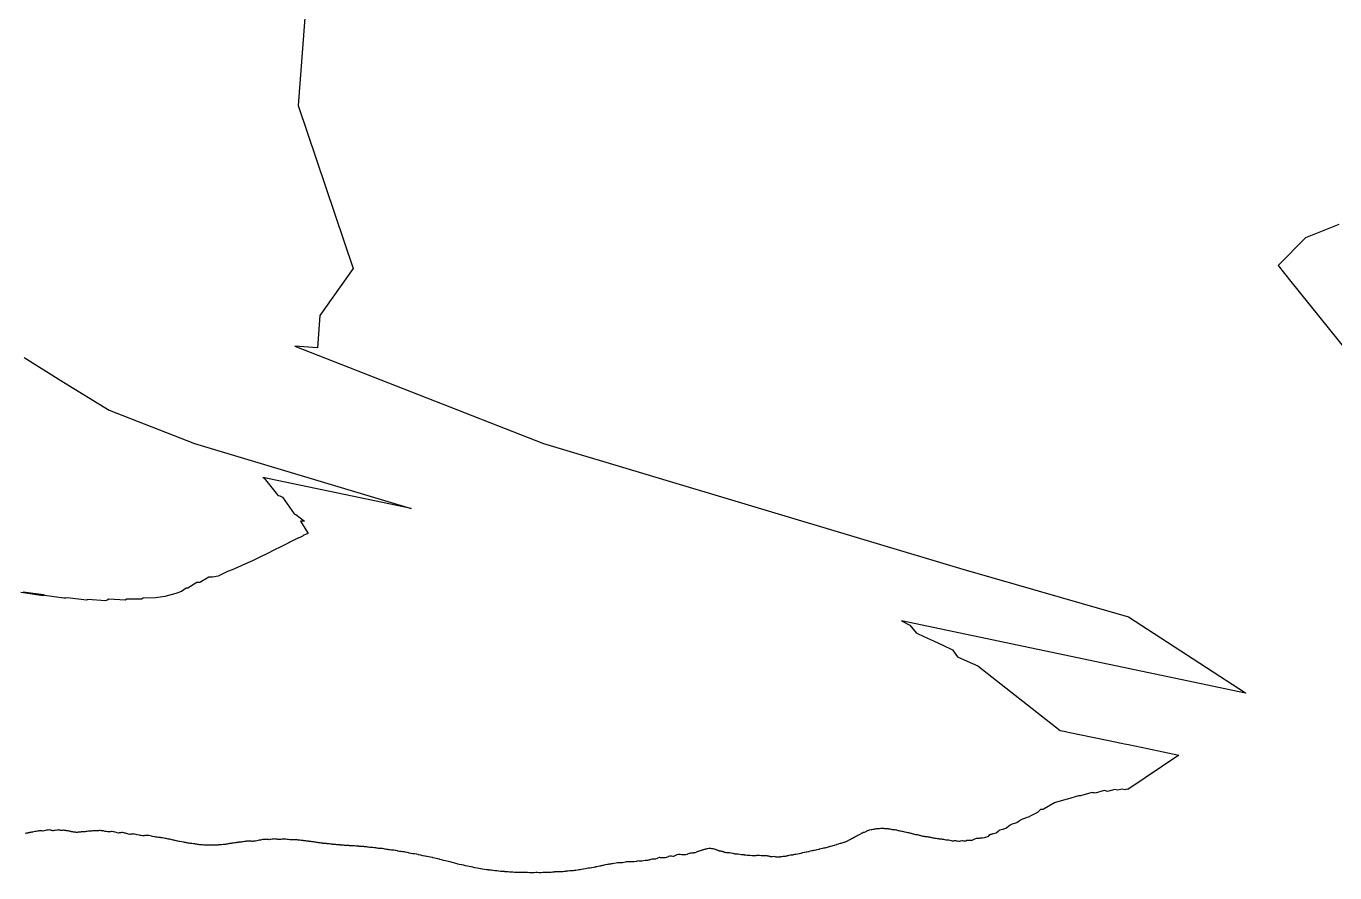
# Model space of a CAD drawing. Header units: metres. Extents: x 483462 to 484492, y 8428718 to 8429266.
# Drawn here: x 484197.2 to 484316.9, y 8428855.9 to 8428933.3 of the extents above; entities that cross this region are included whole.
import ezdxf

# ---------------------------------------------------------------- set-up
doc = ezdxf.new("R2010")
doc.units = ezdxf.units.M
doc.layers.add('C-TOPO-MAJR', color=9, linetype='Continuous')
doc.layers.add('C-TOPO-MINR', color=8, linetype='Continuous')

msp = doc.modelspace()

# ---------------------------------------------------------------- linework, layer by layer
at = {"layer": 'C-TOPO-MAJR', "color": 9, "linetype": 'Continuous', "lineweight": -3, "elevation": 1190, "flags": 128}
for points in [[(484197.06, 8428903), (484200.66, 8428900.76), (484204.83, 8428898.18), (484212.61, 8428895.14), (484232.43, 8428889.19), (484218.86, 8428892.04), (484219, 8428891.97), (484220.21, 8428890.45), (484220.31, 8428890.4), (484220.42, 8428890.35), (484220.54, 8428890.29), (484220.66, 8428890.24), (484221.74, 8428888.7), (484221.81, 8428888.67), (484221.89, 8428888.64), (484222.67, 8428888.03), (484222.3, 8428888.03), (484222.96, 8428886.99), (484223, 8428886.92), (484223, 8428886.91), (484222.98, 8428886.91), (484222.95, 8428886.89), (484222.84, 8428886.84), (484222.57, 8428886.72), (484222.55, 8428886.71), (484222.31, 8428886.59), (484222.09, 8428886.48), (484222.08, 8428886.48), (484222.08, 8428886.48), (484222.06, 8428886.47), (484221.34, 8428886.11), (484221.26, 8428886.07), (484220.33, 8428885.6), (484220.07, 8428885.47), (484219.18, 8428885.03), (484218.71, 8428884.8), (484217.92, 8428884.42), (484217.28, 8428884.13), (484216.57, 8428883.79), (484216.07, 8428883.58), (484215.65, 8428883.43), (484214.8, 8428883.02), (484214.28, 8428882.91), (484213.92, 8428882.91), (484213.12, 8428882.43), (484212.83, 8428882.44), (484212, 8428881.9), (484211.87, 8428881.9), (484211.44, 8428881.6), (484210.91, 8428881.42), (484209.9, 8428881.15), (484209.05, 8428881.04), (484207.92, 8428881), (484207.78, 8428880.91), (484206.44, 8428880.92), (484206.29, 8428880.83), (484204.78, 8428880.9), (484204.64, 8428880.81), (484204.49, 8428880.74), (484202.88, 8428880.87), (484202.74, 8428880.83), (484201, 8428881.02), (484200.86, 8428881.01), (484200.69, 8428881.01), (484198.91, 8428881.24), (484198.84, 8428881.33), (484198.81, 8428881.31), (484196.96, 8428881.54)], [(484196.98, 8428881.52), (484198.8, 8428881.25), (484198.55, 8428881.28), (484197.53, 8428881.41), (484196.74, 8428881.51)]]:
    msp.add_lwpolyline(points, dxfattribs=at)
at = {"layer": 'C-TOPO-MINR', "color": 8, "linetype": 'Continuous', "lineweight": -3, "flags": 128}
for points, elevation in [([(484223.3, 8428941.72), (484222.09, 8428926.04), (484227.13, 8428911.13), (484224.07, 8428906.85), (484223.88, 8428903.89), (484221.79, 8428904.03), (484244.53, 8428895.15), (484283.48, 8428883.46), (484283.49, 8428883.47), (484298.01, 8428879.29), (484308.7, 8428872.33), (484308.71, 8428872.31), (484277.25, 8428878.92), (484278.03, 8428878.54), (484278.6, 8428877.82), (484279.37, 8428877.46), (484280.17, 8428877.09), (484281.03, 8428876.69), (484281.92, 8428876.28), (484282.37, 8428875.64), (484283.27, 8428875.24), (484284.23, 8428874.82), (484291.76, 8428868.9), (484291.93, 8428868.87), (484292.13, 8428868.83), (484292.36, 8428868.78), (484292.63, 8428868.72), (484296.95, 8428867.83), (484297.06, 8428867.81), (484297.19, 8428867.78), (484297.38, 8428867.74), (484297.63, 8428867.69), (484298, 8428867.61), (484298.6, 8428867.49), (484299.73, 8428867.25), (484302.62, 8428866.65), (484302.62, 8428866.65), (484302.62, 8428866.65), (484302.62, 8428866.65), (484302.62, 8428866.65), (484302.62, 8428866.65), (484302.62, 8428866.65), (484302.62, 8428866.65), (484302.62, 8428866.65), (484302.62, 8428866.65), (484302.62, 8428866.65), (484302.62, 8428866.65), (484302.62, 8428866.65), (484302.62, 8428866.65), (484302.62, 8428866.65), (484302.62, 8428866.65), (484302.62, 8428866.65), (484302.62, 8428866.65), (484302.62, 8428866.65), (484302.62, 8428866.65), (484302.62, 8428866.65), (484297.96, 8428863.49), (484297.83, 8428863.52), (484297.67, 8428863.48), (484297.46, 8428863.53), (484297, 8428863.43), (484296.77, 8428863.49), (484296.1, 8428863.32), (484295.91, 8428863.37), (484295.79, 8428863.41), (484294.95, 8428863.18), (484294.86, 8428863.2), (484294.78, 8428863.21), (484294.68, 8428863.22), (484293.72, 8428862.94), (484293.62, 8428862.93), (484293.44, 8428862.92), (484292.44, 8428862.61), (484292.27, 8428862.6), (484291.34, 8428862.3), (484291.23, 8428862.29), (484290.3, 8428861.72), (484290.29, 8428861.72), (484290.21, 8428861.68), (484290.19, 8428861.68), (484290.18, 8428861.68), (484290.16, 8428861.68), (484290.14, 8428861.68), (484290.14, 8428861.68), (484290.14, 8428861.68), (484289.96, 8428861.68), (484289.69, 8428861.41), (484289.26, 8428861.18), (484289.25, 8428861.18), (484288.96, 8428861.03), (484288.92, 8428861.01), (484288.63, 8428860.9), (484288.58, 8428860.88), (484288.31, 8428860.78), (484288.27, 8428860.76), (484288.14, 8428860.71), (484288.1, 8428860.7), (484288.01, 8428860.62), (484287.79, 8428860.46), (484287.47, 8428860.35), (484287.29, 8428860.29), (484287.25, 8428860.27), (484287.07, 8428860.14), (484286.85, 8428859.98), (484286.57, 8428859.89), (484286.51, 8428859.86), (484286.36, 8428859.81), (484286.26, 8428859.79), (484286.15, 8428859.71), (484286.1, 8428859.65), (484285.91, 8428859.52), (484285.68, 8428859.46), (484285.61, 8428859.44), (484285.48, 8428859.4), (484285.38, 8428859.38), (484285.24, 8428859.29), (484285.17, 8428859.22), (484285.03, 8428859.14), (484284.89, 8428859.11), (484284.81, 8428859.09), (484284.67, 8428859.06), (484284.58, 8428859.05), (484284.45, 8428859.04), (484284.36, 8428859.02), (484284.23, 8428859.02), (484284.14, 8428859.01), (484284.08, 8428859.01), (484283.86, 8428858.94), (484283.8, 8428858.89), (484283.68, 8428858.85), (484283.56, 8428858.85), (484283.44, 8428858.85), (484283.37, 8428858.85), (484283.21, 8428858.83), (484283.16, 8428858.79), (484283.06, 8428858.77), (484282.96, 8428858.79), (484282.85, 8428858.8), (484282.79, 8428858.8), (484282.62, 8428858.78), (484282.58, 8428858.76), (484282.49, 8428858.75), (484282.39, 8428858.77), (484282.29, 8428858.79), (484282.23, 8428858.8), (484282.09, 8428858.81), (484282.06, 8428858.8), (484282.02, 8428858.79), (484281.92, 8428858.79), (484281.82, 8428858.81), (484281.72, 8428858.84), (484281.66, 8428858.85), (484281.56, 8428858.87), (484281.5, 8428858.87), (484281.48, 8428858.87), (484281.42, 8428858.86), (484281.39, 8428858.86), (484281.33, 8428858.87), (484281.23, 8428858.89), (484281.12, 8428858.92), (484281, 8428858.94), (484280.93, 8428858.96), (484280.84, 8428858.96), (484280.8, 8428858.97), (484280.72, 8428858.97), (484280.68, 8428858.98), (484280.6, 8428858.99), (484280.54, 8428859), (484280.46, 8428859.01), (484280.32, 8428859.03), (484280.23, 8428859.05), (484280.15, 8428859.06), (484280.07, 8428859.08), (484280.02, 8428859.09), (484279.94, 8428859.11), (484279.89, 8428859.12), (484279.81, 8428859.13), (484279.72, 8428859.15), (484279.64, 8428859.16), (484279.57, 8428859.17), (484279.42, 8428859.19), (484279.35, 8428859.2), (484279.25, 8428859.22), (484279.17, 8428859.24), (484279.11, 8428859.25), (484279.03, 8428859.28), (484278.97, 8428859.29), (484278.9, 8428859.31), (484278.81, 8428859.33), (484278.71, 8428859.35), (484278.57, 8428859.37), (484278.48, 8428859.39), (484278.38, 8428859.41), (484278.31, 8428859.43), (484278.24, 8428859.45), (484278.17, 8428859.47), (484278.1, 8428859.49), (484278.02, 8428859.51), (484277.95, 8428859.53), (484277.83, 8428859.55), (484277.75, 8428859.57), (484277.67, 8428859.58), (484277.55, 8428859.61), (484277.48, 8428859.62), (484277.36, 8428859.65), (484277.29, 8428859.66), (484277.18, 8428859.68), (484277.12, 8428859.7), (484277.04, 8428859.71), (484276.97, 8428859.73), (484276.9, 8428859.75), (484276.82, 8428859.77), (484276.77, 8428859.78), (484276.68, 8428859.8), (484276.62, 8428859.81), (484276.5, 8428859.82), (484276.44, 8428859.83), (484276.35, 8428859.85), (484276.3, 8428859.86), (484276.23, 8428859.87), (484276.16, 8428859.88), (484276.09, 8428859.89), (484276.04, 8428859.9), (484275.96, 8428859.9), (484275.9, 8428859.91), (484275.78, 8428859.92), (484275.73, 8428859.92), (484275.65, 8428859.93), (484275.58, 8428859.93), (484275.51, 8428859.93), (484275.44, 8428859.93), (484275.37, 8428859.93), (484275.23, 8428859.92), (484275.18, 8428859.92), (484275.13, 8428859.92), (484275, 8428859.91), (484274.93, 8428859.9), (484274.86, 8428859.89), (484274.79, 8428859.87), (484274.73, 8428859.86), (484274.68, 8428859.85), (484274.54, 8428859.82), (484274.49, 8428859.81), (484274.36, 8428859.79), (484274.3, 8428859.77), (484274.25, 8428859.75), (484274.18, 8428859.73), (484274.13, 8428859.71), (484274.07, 8428859.68), (484274.02, 8428859.66), (484273.98, 8428859.64), (484273.93, 8428859.61), (484273.83, 8428859.58), (484273.79, 8428859.56), (484273.69, 8428859.52), (484273.64, 8428859.51), (484273.58, 8428859.47), (484273.54, 8428859.45), (484273.51, 8428859.43), (484273.44, 8428859.39), (484273.38, 8428859.36), (484273.34, 8428859.34), (484273.24, 8428859.29), (484273.2, 8428859.27), (484273.15, 8428859.24), (484273.06, 8428859.19), (484273.01, 8428859.16), (484272.96, 8428859.13), (484272.89, 8428859.09), (484272.85, 8428859.07), (484272.77, 8428859.02), (484272.74, 8428859.01), (484272.67, 8428858.97), (484272.6, 8428858.94), (484272.54, 8428858.91), (484272.47, 8428858.87), (484272.38, 8428858.83), (484272.35, 8428858.81), (484272.31, 8428858.79), (484272.28, 8428858.78), (484272.18, 8428858.73), (484272.11, 8428858.7), (484272.03, 8428858.67), (484271.96, 8428858.65), (484271.88, 8428858.62), (484271.81, 8428858.6), (484271.71, 8428858.57), (484271.64, 8428858.55), (484271.53, 8428858.52), (484271.49, 8428858.51), (484271.38, 8428858.47), (484271.34, 8428858.46), (484271.31, 8428858.44), (484271.17, 8428858.4), (484271.12, 8428858.38), (484270.99, 8428858.35), (484270.9, 8428858.33), (484270.76, 8428858.3), (484270.71, 8428858.29), (484270.57, 8428858.24), (484270.54, 8428858.24), (484270.51, 8428858.23), (484270.37, 8428858.18), (484270.31, 8428858.17), (484270.21, 8428858.15), (484270.12, 8428858.13), (484270.02, 8428858.11), (484269.92, 8428858.09), (484269.87, 8428858.08), (484269.74, 8428858.04), (484269.72, 8428858.03), (484269.69, 8428858.02), (484269.56, 8428857.99), (484269.52, 8428857.98), (484269.41, 8428857.95), (484269.29, 8428857.93), (484269.22, 8428857.92), (484269.12, 8428857.9), (484269.07, 8428857.89), (484268.95, 8428857.85), (484268.93, 8428857.85), (484268.81, 8428857.82), (484268.79, 8428857.81), (484268.75, 8428857.8), (484268.6, 8428857.77), (484268.54, 8428857.76), (484268.39, 8428857.73), (484268.35, 8428857.73), (484268.23, 8428857.7), (484268.22, 8428857.7), (484268.1, 8428857.67), (484268.08, 8428857.66), (484268.06, 8428857.66), (484267.93, 8428857.63), (484267.89, 8428857.63), (484267.76, 8428857.6), (484267.74, 8428857.6), (484267.6, 8428857.57), (484267.59, 8428857.57), (484267.48, 8428857.55), (484267.47, 8428857.55), (484267.38, 8428857.53), (484267.36, 8428857.53), (484267.28, 8428857.51), (484267.25, 8428857.51), (484267.12, 8428857.49), (484267.11, 8428857.49), (484267.1, 8428857.49), (484266.97, 8428857.47), (484266.95, 8428857.47), (484266.86, 8428857.45), (484266.79, 8428857.43), (484266.76, 8428857.42), (484266.7, 8428857.41), (484266.64, 8428857.39), (484266.62, 8428857.39), (484266.61, 8428857.38), (484266.46, 8428857.37), (484266.45, 8428857.37), (484266.44, 8428857.37), (484266.29, 8428857.36), (484266.28, 8428857.35), (484266.21, 8428857.34), (484266.15, 8428857.33), (484266.14, 8428857.33), (484266.12, 8428857.32), (484266.05, 8428857.32), (484265.97, 8428857.31), (484265.95, 8428857.31), (484265.88, 8428857.32), (484265.86, 8428857.32), (484265.79, 8428857.33), (484265.78, 8428857.33), (484265.76, 8428857.33), (484265.71, 8428857.35), (484265.65, 8428857.37), (484265.64, 8428857.37), (484265.47, 8428857.36), (484265.45, 8428857.36), (484265.29, 8428857.36), (484265.27, 8428857.36), (484265.26, 8428857.36), (484265.25, 8428857.37), (484265.19, 8428857.38), (484265.13, 8428857.4), (484265.12, 8428857.4), (484265.05, 8428857.42), (484264.97, 8428857.43), (484264.95, 8428857.43), (484264.81, 8428857.43), (484264.8, 8428857.44), (484264.78, 8428857.44), (484264.64, 8428857.44), (484264.61, 8428857.44), (484264.53, 8428857.44), (484264.45, 8428857.44), (484264.43, 8428857.44), (484264.42, 8428857.44), (484264.28, 8428857.46), (484264.27, 8428857.46), (484264.14, 8428857.47), (484264.12, 8428857.47), (484264.04, 8428857.46), (484264.01, 8428857.46), (484263.93, 8428857.45), (484263.84, 8428857.44), (484263.82, 8428857.44), (484263.72, 8428857.43), (484263.7, 8428857.43), (484263.58, 8428857.45), (484263.57, 8428857.45), (484263.56, 8428857.45), (484263.43, 8428857.47), (484263.4, 8428857.47), (484263.29, 8428857.47), (484263.18, 8428857.47), (484263.15, 8428857.47), (484263.14, 8428857.47), (484263.03, 8428857.49), (484263.02, 8428857.49), (484262.9, 8428857.51), (484262.86, 8428857.52), (484262.75, 8428857.52), (484262.64, 8428857.53), (484262.6, 8428857.53), (484262.59, 8428857.53), (484262.48, 8428857.55), (484262.47, 8428857.55), (484262.34, 8428857.58), (484262.32, 8428857.58), (484262.19, 8428857.59), (484262.16, 8428857.59), (484262.02, 8428857.6), (484262, 8428857.6), (484261.99, 8428857.61), (484261.86, 8428857.64), (484261.84, 8428857.64), (484261.83, 8428857.65), (484261.7, 8428857.68), (484261.66, 8428857.68), (484261.53, 8428857.7), (484261.42, 8428857.7), (484261.38, 8428857.71), (484261.28, 8428857.72), (484261.23, 8428857.72), (484261.13, 8428857.74), (484261.09, 8428857.74), (484261.08, 8428857.74), (484260.97, 8428857.79), (484260.96, 8428857.79), (484260.88, 8428857.83), (484260.81, 8428857.83), (484260.79, 8428857.84), (484260.73, 8428857.85), (484260.7, 8428857.85), (484260.65, 8428857.86), (484260.63, 8428857.87), (484260.58, 8428857.88), (484260.56, 8428857.89), (484260.53, 8428857.9), (484260.51, 8428857.91), (484260.47, 8428857.93), (484260.46, 8428857.93), (484260.39, 8428857.96), (484260.37, 8428857.97), (484260.36, 8428857.97), (484260.26, 8428858.01), (484260.25, 8428858.02), (484260.15, 8428858.05), (484260.13, 8428858.05), (484260.05, 8428858.07), (484260.03, 8428858.07), (484259.99, 8428858.08), (484259.95, 8428858.09), (484259.92, 8428858.09), (484259.83, 8428858.1), (484259.81, 8428858.1), (484259.79, 8428858.1), (484259.66, 8428858.11), (484259.64, 8428858.1), (484259.51, 8428858.08), (484259.48, 8428858.08), (484259.39, 8428858.06), (484259.36, 8428858.05), (484259.32, 8428858.04), (484259.27, 8428858.03), (484259.24, 8428858.02), (484259.16, 8428858), (484259.13, 8428857.99), (484259.1, 8428857.98), (484258.96, 8428857.94), (484258.93, 8428857.93), (484258.84, 8428857.9), (484258.77, 8428857.87), (484258.74, 8428857.86), (484258.68, 8428857.83), (484258.65, 8428857.82), (484258.58, 8428857.79), (484258.5, 8428857.76), (484258.46, 8428857.75), (484258.38, 8428857.72), (484258.34, 8428857.71), (484258.25, 8428857.7), (484258.21, 8428857.69), (484258.12, 8428857.68), (484258.08, 8428857.68), (484257.98, 8428857.68), (484257.88, 8428857.64), (484257.84, 8428857.64), (484257.68, 8428857.58), (484257.66, 8428857.57), (484257.53, 8428857.53), (484257.51, 8428857.52), (484257.49, 8428857.52), (484257.46, 8428857.52), (484257.34, 8428857.52), (484257.31, 8428857.52), (484257.18, 8428857.53), (484257.15, 8428857.54), (484257.03, 8428857.55), (484257, 8428857.56), (484256.87, 8428857.56), (484256.74, 8428857.52), (484256.72, 8428857.52), (484256.55, 8428857.44), (484256.53, 8428857.44), (484256.4, 8428857.39), (484256.39, 8428857.38), (484256.37, 8428857.38), (484256.34, 8428857.39), (484256.22, 8428857.4), (484256.1, 8428857.41), (484256.08, 8428857.41), (484255.96, 8428857.37), (484255.94, 8428857.36), (484255.77, 8428857.29), (484255.76, 8428857.28), (484255.74, 8428857.28), (484255.64, 8428857.24), (484255.62, 8428857.24), (484255.52, 8428857.25), (484255.43, 8428857.26), (484255.41, 8428857.26), (484255.33, 8428857.26), (484255.32, 8428857.26), (484255.24, 8428857.26), (484255.23, 8428857.26), (484255.17, 8428857.27), (484255.11, 8428857.27), (484255.1, 8428857.27), (484254.94, 8428857.21), (484254.93, 8428857.2), (484254.92, 8428857.2), (484254.76, 8428857.13), (484254.75, 8428857.13), (484254.74, 8428857.13), (484254.68, 8428857.13), (484254.61, 8428857.13), (484254.6, 8428857.13), (484254.53, 8428857.13), (484254.44, 8428857.12), (484254.43, 8428857.12), (484254.34, 8428857.09), (484254.33, 8428857.09), (484254.33, 8428857.09), (484254.23, 8428857.06), (484254.22, 8428857.05), (484254.12, 8428857.04), (484254.04, 8428857.02), (484254.03, 8428857.02), (484253.94, 8428857.01), (484253.93, 8428857.01), (484253.84, 8428857.01), (484253.83, 8428857.01), (484253.68, 8428856.97), (484253.67, 8428856.97), (484253.52, 8428856.94), (484253.51, 8428856.94), (484253.44, 8428856.94), (484253.44, 8428856.94), (484253.36, 8428856.95), (484253.36, 8428856.95), (484253.29, 8428856.96), (484253.22, 8428856.97), (484253.21, 8428856.97), (484253.02, 8428856.93), (484253.01, 8428856.92), (484252.81, 8428856.88), (484252.72, 8428856.89), (484252.71, 8428856.88), (484252.62, 8428856.89), (484252.61, 8428856.89), (484252.61, 8428856.89), (484252.51, 8428856.9), (484252.51, 8428856.9), (484252.41, 8428856.9), (484252.41, 8428856.9), (484252.41, 8428856.9), (484252.3, 8428856.9), (484252.29, 8428856.9), (484252.18, 8428856.9), (484252.06, 8428856.88), (484252.05, 8428856.87), (484251.86, 8428856.83), (484251.74, 8428856.8), (484251.73, 8428856.8), (484251.62, 8428856.8), (484251.62, 8428856.8), (484251.62, 8428856.8), (484251.61, 8428856.8), (484251.5, 8428856.81), (484251.5, 8428856.81), (484251.4, 8428856.81), (484251.39, 8428856.81), (484251.29, 8428856.8), (484251.16, 8428856.78), (484250.96, 8428856.73), (484250.96, 8428856.73), (484250.84, 8428856.7), (484250.84, 8428856.7), (484250.75, 8428856.7), (484250.75, 8428856.7), (484250.66, 8428856.69), (484250.66, 8428856.69), (484250.66, 8428856.69), (484250.58, 8428856.68), (484250.58, 8428856.68), (484250.5, 8428856.67), (484250.5, 8428856.67), (484250.44, 8428856.66), (484250.44, 8428856.66), (484250.38, 8428856.64), (484250.38, 8428856.64), (484250.18, 8428856.6), (484250.18, 8428856.6), (484250.18, 8428856.6), (484249.98, 8428856.56), (484249.98, 8428856.56), (484249.92, 8428856.54), (484249.92, 8428856.54), (484249.86, 8428856.52), (484249.78, 8428856.51), (484249.78, 8428856.51), (484249.7, 8428856.49), (484249.69, 8428856.49), (484249.54, 8428856.46), (484249.54, 8428856.46), (484249.54, 8428856.46), (484249.39, 8428856.43), (484249.38, 8428856.43), (484249.3, 8428856.42), (484249.29, 8428856.41), (484249.21, 8428856.4), (484249.09, 8428856.38), (484249.09, 8428856.38), (484248.94, 8428856.35), (484248.92, 8428856.35), (484248.77, 8428856.32), (484248.76, 8428856.32), (484248.76, 8428856.32), (484248.62, 8428856.3), (484248.61, 8428856.3), (484248.61, 8428856.3), (484248.49, 8428856.27), (484248.49, 8428856.27), (484248.48, 8428856.27), (484248.36, 8428856.25), (484248.19, 8428856.22), (484248.17, 8428856.22), (484248, 8428856.19), (484247.99, 8428856.19), (484247.89, 8428856.17), (484247.88, 8428856.17), (484247.87, 8428856.17), (484247.77, 8428856.16), (484247.75, 8428856.15), (484247.64, 8428856.14), (484247.49, 8428856.11), (484247.45, 8428856.11), (484247.34, 8428856.09), (484247.23, 8428856.08), (484247.21, 8428856.08), (484247.1, 8428856.07), (484247.09, 8428856.07), (484247.08, 8428856.06), (484246.95, 8428856.06), (484246.94, 8428856.06), (484246.93, 8428856.06), (484246.78, 8428856.05), (484246.76, 8428856.04), (484246.63, 8428856.03), (484246.58, 8428856.02), (484246.43, 8428856), (484246.31, 8428855.98), (484246.29, 8428855.98), (484246.17, 8428855.98), (484246.16, 8428855.98), (484246.04, 8428855.97), (484246.03, 8428855.97), (484246.02, 8428855.97), (484245.88, 8428855.98), (484245.87, 8428855.97), (484245.7, 8428855.97), (484245.67, 8428855.97), (484245.54, 8428855.96), (484245.5, 8428855.95), (484245.35, 8428855.93), (484245.22, 8428855.92), (484245.18, 8428855.92), (484245.06, 8428855.92), (484245.05, 8428855.92), (484244.93, 8428855.92), (484244.91, 8428855.92), (484244.79, 8428855.92), (484244.76, 8428855.92), (484244.63, 8428855.91), (484244.58, 8428855.91), (484244.46, 8428855.9), (484244.32, 8428855.89), (484244.29, 8428855.89), (484244.15, 8428855.89), (484244.13, 8428855.89), (484243.99, 8428855.9), (484243.97, 8428855.9), (484243.85, 8428855.9), (484243.82, 8428855.9), (484243.65, 8428855.89), (484243.61, 8428855.89), (484243.44, 8428855.88), (484243.41, 8428855.88), (484243.26, 8428855.89), (484243.24, 8428855.89), (484243.08, 8428855.9), (484243.06, 8428855.9), (484243.04, 8428855.9), (484242.91, 8428855.9), (484242.88, 8428855.9), (484242.73, 8428855.9), (484242.7, 8428855.9), (484242.56, 8428855.9), (484242.54, 8428855.9), (484242.41, 8428855.9), (484242.28, 8428855.9), (484242.26, 8428855.9), (484242.24, 8428855.9), (484242.1, 8428855.91), (484242.08, 8428855.91), (484241.9, 8428855.92), (484241.88, 8428855.92), (484241.74, 8428855.93), (484241.72, 8428855.93), (484241.7, 8428855.93), (484241.58, 8428855.94), (484241.46, 8428855.94), (484241.43, 8428855.95), (484241.31, 8428855.96), (484241.29, 8428855.96), (484241.15, 8428855.97), (484241.13, 8428855.97), (484241, 8428855.98), (484240.98, 8428855.98), (484240.96, 8428855.99), (484240.78, 8428856), (484240.76, 8428856), (484240.61, 8428856.02), (484240.59, 8428856.02), (484240.44, 8428856.04), (484240.41, 8428856.04), (484240.27, 8428856.06), (484240.25, 8428856.06), (484240.11, 8428856.07), (484240.09, 8428856.08), (484239.92, 8428856.1), (484239.9, 8428856.1), (484239.88, 8428856.1), (484239.73, 8428856.12), (484239.7, 8428856.12), (484239.52, 8428856.14), (484239.49, 8428856.15), (484239.32, 8428856.17), (484239.15, 8428856.2), (484239.12, 8428856.2), (484238.95, 8428856.23), (484238.93, 8428856.23), (484238.8, 8428856.26), (484238.78, 8428856.26), (484238.63, 8428856.28), (484238.62, 8428856.28), (484238.61, 8428856.28), (484238.47, 8428856.31), (484238.46, 8428856.31), (484238.27, 8428856.35), (484238.26, 8428856.35), (484238.25, 8428856.35), (484238.06, 8428856.39), (484237.91, 8428856.42), (484237.89, 8428856.42), (484237.73, 8428856.46), (484237.72, 8428856.46), (484237.57, 8428856.49), (484237.57, 8428856.49), (484237.4, 8428856.53), (484237.4, 8428856.53), (484237.23, 8428856.57), (484237.22, 8428856.57), (484237.05, 8428856.61), (484237.04, 8428856.61), (484236.83, 8428856.66), (484236.68, 8428856.69), (484236.66, 8428856.7), (484236.66, 8428856.7), (484236.66, 8428856.7), (484236.5, 8428856.74), (484236.34, 8428856.79), (484236.33, 8428856.79), (484236.17, 8428856.83), (484236.17, 8428856.84), (484236.01, 8428856.88), (484236, 8428856.88), (484235.83, 8428856.92), (484235.82, 8428856.92), (484235.82, 8428856.93), (484235.58, 8428856.98), (484235.58, 8428856.98), (484235.4, 8428857.02), (484235.39, 8428857.02), (484235.23, 8428857.07), (484235.21, 8428857.07), (484235.05, 8428857.11), (484235.03, 8428857.12), (484234.86, 8428857.16), (484234.85, 8428857.16), (484234.83, 8428857.17), (484234.61, 8428857.22), (484234.59, 8428857.22), (484234.41, 8428857.26), (484234.39, 8428857.27), (484234.21, 8428857.31), (484234.18, 8428857.32), (484234.01, 8428857.35), (484233.88, 8428857.38), (484233.84, 8428857.38), (484233.71, 8428857.41), (484233.67, 8428857.41), (484233.52, 8428857.44), (484233.5, 8428857.44), (484233.33, 8428857.49), (484233.3, 8428857.49), (484233.11, 8428857.54), (484233.08, 8428857.55), (484232.92, 8428857.58), (484232.88, 8428857.59), (484232.75, 8428857.61), (484232.63, 8428857.62), (484232.57, 8428857.63), (484232.44, 8428857.65), (484232.4, 8428857.66), (484232.25, 8428857.69), (484232.22, 8428857.7), (484232.06, 8428857.74), (484232.03, 8428857.75), (484231.88, 8428857.78), (484231.83, 8428857.79), (484231.7, 8428857.8), (484231.64, 8428857.81), (484231.52, 8428857.82), (484231.39, 8428857.84), (484231.35, 8428857.84), (484231.21, 8428857.87), (484231.18, 8428857.88), (484231.15, 8428857.89), (484231.02, 8428857.92), (484230.97, 8428857.93), (484230.84, 8428857.95), (484230.71, 8428857.97), (484230.63, 8428857.97), (484230.51, 8428857.98), (484230.4, 8428857.99), (484230.35, 8428858), (484230.32, 8428858.01), (484230.22, 8428858.03), (484230.19, 8428858.03), (484230.09, 8428858.06), (484230.03, 8428858.06), (484229.93, 8428858.08), (484229.81, 8428858.1), (484229.71, 8428858.1), (484229.59, 8428858.11), (484229.5, 8428858.12), (484229.45, 8428858.12), (484229.34, 8428858.14), (484229.32, 8428858.15), (484229.3, 8428858.15), (484229.19, 8428858.17), (484229.14, 8428858.18), (484229.04, 8428858.18), (484228.92, 8428858.19), (484228.82, 8428858.2), (484228.72, 8428858.21), (484228.66, 8428858.21), (484228.54, 8428858.23), (484228.51, 8428858.23), (484228.48, 8428858.23), (484228.38, 8428858.25), (484228.36, 8428858.25), (484228.26, 8428858.26), (484228.24, 8428858.26), (484228.15, 8428858.27), (484228.09, 8428858.28), (484228, 8428858.28), (484227.9, 8428858.29), (484227.78, 8428858.3), (484227.69, 8428858.3), (484227.64, 8428858.31), (484227.55, 8428858.31), (484227.53, 8428858.32), (484227.51, 8428858.32), (484227.43, 8428858.32), (484227.38, 8428858.33), (484227.24, 8428858.34), (484227.14, 8428858.34), (484227.01, 8428858.35), (484226.92, 8428858.36), (484226.87, 8428858.36), (484226.79, 8428858.36), (484226.77, 8428858.37), (484226.75, 8428858.37), (484226.66, 8428858.37), (484226.64, 8428858.37), (484226.61, 8428858.38), (484226.52, 8428858.38), (484226.47, 8428858.39), (484226.35, 8428858.39), (484226.26, 8428858.4), (484226.13, 8428858.41), (484226.07, 8428858.41), (484225.96, 8428858.42), (484225.93, 8428858.43), (484225.9, 8428858.43), (484225.79, 8428858.44), (484225.74, 8428858.44), (484225.63, 8428858.45), (484225.55, 8428858.46), (484225.44, 8428858.47), (484225.39, 8428858.47), (484225.28, 8428858.48), (484225.25, 8428858.49), (484225.22, 8428858.49), (484225.12, 8428858.5), (484225.07, 8428858.51), (484224.95, 8428858.52), (484224.86, 8428858.53), (484224.74, 8428858.54), (484224.68, 8428858.55), (484224.59, 8428858.56), (484224.54, 8428858.57), (484224.44, 8428858.58), (484224.4, 8428858.58), (484224.36, 8428858.59), (484224.27, 8428858.6), (484224.2, 8428858.61), (484224.1, 8428858.62), (484224.04, 8428858.63), (484223.95, 8428858.64), (484223.87, 8428858.66), (484223.78, 8428858.67), (484223.69, 8428858.69), (484223.62, 8428858.7), (484223.53, 8428858.71), (484223.47, 8428858.71), (484223.34, 8428858.73), (484223.28, 8428858.74), (484223.19, 8428858.75), (484223.12, 8428858.76), (484223.05, 8428858.77), (484222.96, 8428858.78), (484222.88, 8428858.79), (484222.8, 8428858.8), (484222.71, 8428858.81), (484222.63, 8428858.82), (484222.55, 8428858.83), (484222.46, 8428858.84), (484222.39, 8428858.85), (484222.26, 8428858.87), (484222.19, 8428858.87), (484222.09, 8428858.88), (484222.04, 8428858.89), (484221.95, 8428858.89), (484221.88, 8428858.9), (484221.79, 8428858.9), (484221.72, 8428858.91), (484221.62, 8428858.91), (484221.53, 8428858.91), (484221.42, 8428858.91), (484221.33, 8428858.91), (484221.23, 8428858.92), (484221.16, 8428858.92), (484221.09, 8428858.93), (484220.96, 8428858.95), (484220.9, 8428858.95), (484220.79, 8428858.96), (484220.72, 8428858.96), (484220.62, 8428858.95), (484220.52, 8428858.94), (484220.42, 8428858.94), (484220.35, 8428858.93), (484220.25, 8428858.94), (484220.19, 8428858.95), (484220.12, 8428858.96), (484220, 8428858.97), (484219.9, 8428858.98), (484219.82, 8428858.97), (484219.72, 8428858.96), (484219.61, 8428858.94), (484219.51, 8428858.92), (484219.44, 8428858.91), (484219.38, 8428858.92), (484219.29, 8428858.92), (484219.23, 8428858.93), (484219.12, 8428858.94), (484219.06, 8428858.93), (484218.97, 8428858.94), (484218.86, 8428858.92), (484218.76, 8428858.9), (484218.65, 8428858.88), (484218.55, 8428858.86), (484218.44, 8428858.83), (484218.33, 8428858.81), (484218.21, 8428858.79), (484218.11, 8428858.77), (484218.02, 8428858.77), (484217.96, 8428858.76), (484217.91, 8428858.76), (484217.82, 8428858.77), (484217.78, 8428858.77), (484217.75, 8428858.78), (484217.67, 8428858.78), (484217.64, 8428858.78), (484217.55, 8428858.79), (484217.46, 8428858.79), (484217.39, 8428858.78), (484217.31, 8428858.76), (484217.21, 8428858.74), (484217.08, 8428858.72), (484217, 8428858.71), (484216.93, 8428858.69), (484216.83, 8428858.69), (484216.79, 8428858.68), (484216.76, 8428858.68), (484216.68, 8428858.68), (484216.65, 8428858.67), (484216.62, 8428858.67), (484216.55, 8428858.66), (484216.47, 8428858.65), (484216.39, 8428858.64), (484216.31, 8428858.62), (484216.18, 8428858.61), (484216.05, 8428858.59), (484215.97, 8428858.58), (484215.9, 8428858.57), (484215.83, 8428858.55), (484215.81, 8428858.55), (484215.73, 8428858.53), (484215.71, 8428858.53), (484215.69, 8428858.52), (484215.62, 8428858.51), (484215.6, 8428858.5), (484215.53, 8428858.5), (484215.45, 8428858.48), (484215.36, 8428858.47), (484215.23, 8428858.46), (484215.09, 8428858.45), (484214.99, 8428858.45), (484214.92, 8428858.44), (484214.84, 8428858.43), (484214.81, 8428858.43), (484214.79, 8428858.42), (484214.71, 8428858.41), (484214.63, 8428858.41), (484214.53, 8428858.41), (484214.38, 8428858.41), (484214.25, 8428858.41), (484214.13, 8428858.41), (484214.05, 8428858.41), (484213.95, 8428858.4), (484213.92, 8428858.4), (484213.82, 8428858.4), (484213.79, 8428858.4), (484213.72, 8428858.41), (484213.62, 8428858.41), (484213.49, 8428858.42), (484213.37, 8428858.43), (484213.27, 8428858.44), (484213.2, 8428858.44), (484213.1, 8428858.45), (484213.08, 8428858.45), (484212.98, 8428858.46), (484212.96, 8428858.47), (484212.93, 8428858.47), (484212.9, 8428858.48), (484212.81, 8428858.49), (484212.72, 8428858.51), (484212.64, 8428858.52), (484212.53, 8428858.54), (484212.38, 8428858.55), (484212.24, 8428858.57), (484212.13, 8428858.59), (484212.05, 8428858.6), (484211.96, 8428858.62), (484211.93, 8428858.63), (484211.9, 8428858.63), (484211.81, 8428858.66), (484211.72, 8428858.67), (484211.61, 8428858.69), (484211.46, 8428858.72), (484211.29, 8428858.74), (484211.18, 8428858.76), (484211.09, 8428858.79), (484210.99, 8428858.8), (484210.96, 8428858.81), (484210.87, 8428858.84), (484210.84, 8428858.84), (484210.75, 8428858.87), (484210.71, 8428858.87), (484210.67, 8428858.88), (484210.58, 8428858.9), (484210.47, 8428858.92), (484210.37, 8428858.95), (484210.23, 8428858.97), (484210.03, 8428859.01), (484209.93, 8428859.03), (484209.83, 8428859.05), (484209.71, 8428859.07), (484209.62, 8428859.08), (484209.58, 8428859.09), (484209.53, 8428859.1), (484209.43, 8428859.11), (484209.38, 8428859.11), (484209.33, 8428859.12), (484209.22, 8428859.13), (484209.1, 8428859.15), (484209, 8428859.17), (484208.79, 8428859.22), (484208.68, 8428859.25), (484208.58, 8428859.26), (484208.45, 8428859.29), (484208.35, 8428859.3), (484208.25, 8428859.29), (484208.2, 8428859.29), (484208.15, 8428859.29), (484208.07, 8428859.29), (484208.02, 8428859.28), (484207.94, 8428859.28), (484207.88, 8428859.27), (484207.75, 8428859.3), (484207.68, 8428859.3), (484207.59, 8428859.32), (484207.38, 8428859.37), (484207.29, 8428859.39), (484207.15, 8428859.42), (484207.07, 8428859.44), (484206.99, 8428859.43), (484206.92, 8428859.42), (484206.85, 8428859.42), (484206.78, 8428859.41), (484206.7, 8428859.4), (484206.58, 8428859.43), (484206.51, 8428859.45), (484206.31, 8428859.5), (484206.24, 8428859.52), (484206.16, 8428859.53), (484206.04, 8428859.56), (484205.96, 8428859.56), (484205.89, 8428859.54), (484205.81, 8428859.53), (484205.74, 8428859.53), (484205.67, 8428859.52), (484205.56, 8428859.54), (484205.5, 8428859.56), (484205.33, 8428859.6), (484205.27, 8428859.62), (484205.21, 8428859.63), (484205.1, 8428859.65), (484205.03, 8428859.65), (484204.96, 8428859.64), (484204.88, 8428859.63), (484204.81, 8428859.62), (484204.73, 8428859.63), (484204.67, 8428859.63), (484204.55, 8428859.65), (484204.47, 8428859.67), (484204.37, 8428859.69), (484204.31, 8428859.71), (484204.27, 8428859.71), (484204.16, 8428859.73), (484204.12, 8428859.74), (484204.07, 8428859.73), (484203.99, 8428859.74), (484203.92, 8428859.74), (484203.84, 8428859.73), (484203.77, 8428859.72), (484203.71, 8428859.71), (484203.59, 8428859.71), (484203.54, 8428859.71), (484203.49, 8428859.71), (484203.37, 8428859.71), (484203.31, 8428859.71), (484203.22, 8428859.7), (484203.16, 8428859.7), (484203.08, 8428859.69), (484202.99, 8428859.68), (484202.94, 8428859.68), (484202.82, 8428859.67), (484202.77, 8428859.66), (484202.73, 8428859.65), (484202.62, 8428859.64), (484202.58, 8428859.63), (484202.5, 8428859.62), (484202.43, 8428859.62), (484202.38, 8428859.62), (484202.33, 8428859.62), (484202.26, 8428859.62), (484202.19, 8428859.61), (484202.15, 8428859.6), (484202.06, 8428859.59), (484202.03, 8428859.59), (484202, 8428859.59), (484201.93, 8428859.58), (484201.9, 8428859.58), (484201.83, 8428859.58), (484201.8, 8428859.58), (484201.74, 8428859.59), (484201.71, 8428859.6), (484201.65, 8428859.61), (484201.57, 8428859.61), (484201.51, 8428859.62), (484201.46, 8428859.62), (484201.38, 8428859.63), (484201.34, 8428859.65), (484201.29, 8428859.66), (484201.26, 8428859.67), (484201.21, 8428859.68), (484201.19, 8428859.69), (484201.17, 8428859.69), (484201.12, 8428859.71), (484201.1, 8428859.71), (484201.07, 8428859.72), (484201.01, 8428859.72), (484200.98, 8428859.73), (484200.91, 8428859.73), (484200.85, 8428859.74), (484200.8, 8428859.76), (484200.75, 8428859.76), (484200.68, 8428859.78), (484200.64, 8428859.77), (484200.55, 8428859.76), (484200.51, 8428859.76), (484200.41, 8428859.75), (484200.37, 8428859.76), (484200.32, 8428859.77), (484200.27, 8428859.78), (484200.21, 8428859.8), (484200.12, 8428859.79), (484200.04, 8428859.77), (484199.88, 8428859.75), (484199.81, 8428859.74), (484199.71, 8428859.72), (484199.67, 8428859.73), (484199.62, 8428859.74), (484199.58, 8428859.76), (484199.54, 8428859.76), (484199.49, 8428859.78), (484199.45, 8428859.79), (484199.4, 8428859.8), (484199.28, 8428859.78), (484199.23, 8428859.79), (484199.18, 8428859.78), (484199.1, 8428859.77), (484198.89, 8428859.73), (484198.84, 8428859.72), (484198.72, 8428859.7), (484198.67, 8428859.71), (484198.63, 8428859.71), (484198.6, 8428859.71), (484198.55, 8428859.72), (484198.51, 8428859.72), (484198.45, 8428859.72), (484198.42, 8428859.71), (484198.38, 8428859.71), (484198.34, 8428859.7), (484198.3, 8428859.7), (484198.26, 8428859.69), (484198.14, 8428859.67), (484198.1, 8428859.66), (484198.04, 8428859.65), (484197.82, 8428859.61), (484197.72, 8428859.59), (484197.66, 8428859.58), (484197.55, 8428859.56), (484197.5, 8428859.55), (484197.46, 8428859.54), (484197.41, 8428859.53), (484197.38, 8428859.52), (484197.34, 8428859.51), (484197.31, 8428859.51), (484197.26, 8428859.5), (484197.15, 8428859.48)], 1188), ([(484317.25, 8428915.17), (484314.18, 8428913.96), (484311.69, 8428911.42), (484312.85, 8428909.94), (484320.69, 8428900.24)], 1186)]:
    msp.add_lwpolyline(points, dxfattribs=dict(at, elevation=elevation))

doc.saveas('drawing.dxf')
